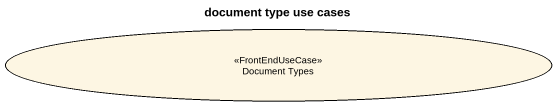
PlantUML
@startuml
title document type use cases
usecase "Document Types" as Document_Types <<FrontEndUseCase>>
@enduml
